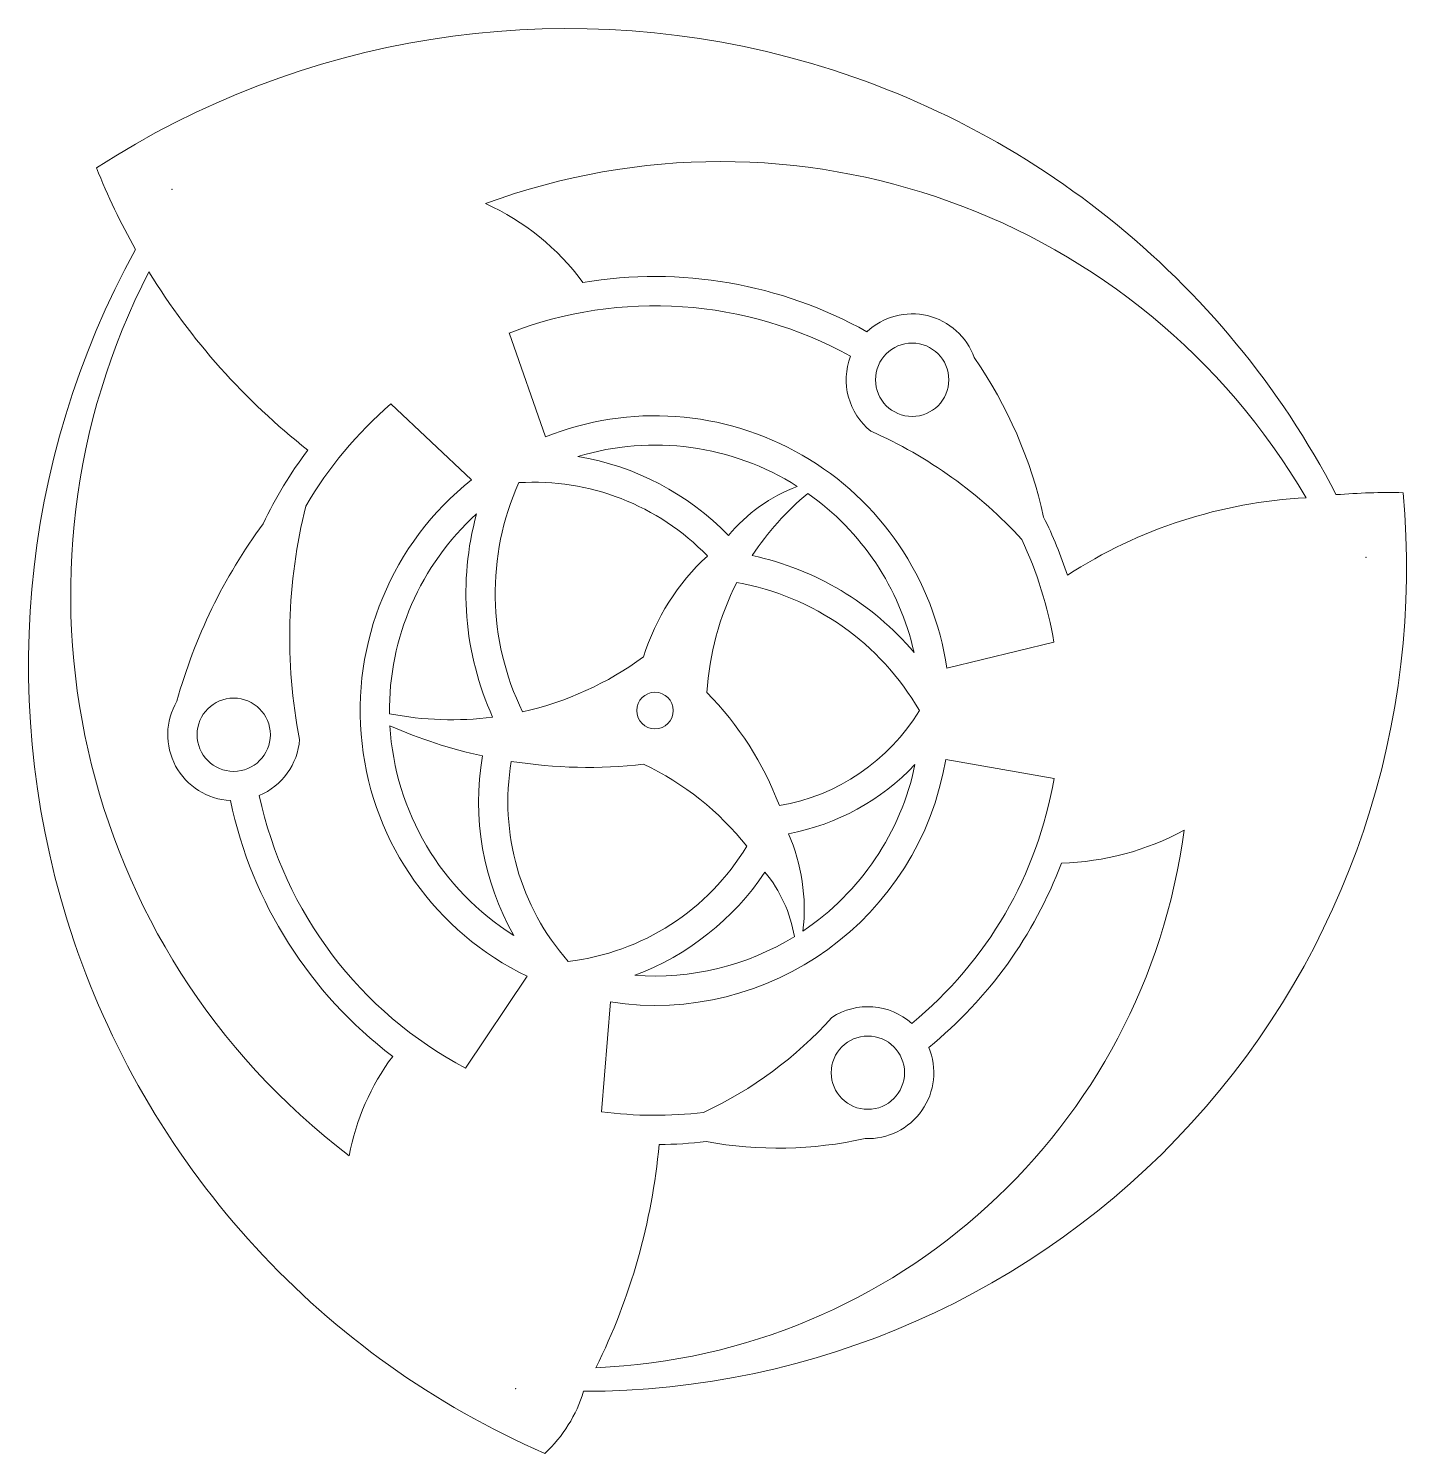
# Model space of a CAD drawing. Header units: millimetres. Extents: x 171.9 to 254.3, y 160 to 245.2.
import ezdxf

# ---------------------------------------------------------------- set-up
doc = ezdxf.new("R2010")
doc.units = ezdxf.units.MM

msp = doc.modelspace()

# ---------------------------------------------------------------- linework, layer by layer
at = {"color": 0, "lineweight": 0}
for p, q in [((202.821, 220.758), (200.65, 226.967)), ((198.396, 218.188), (193.581, 222.732)), ((226.811, 206.933), (233.22, 208.475)), ((226.751, 201.471), (233.223, 200.332)), ((201.733, 188.507), (198.047, 183.007)), ((206.704, 186.97), (206.164, 180.408))]:
    msp.add_line(p, q, dxfattribs=at)
at = {"lineweight": 0}
msp.add_line((193.495, 204.393), (193.495, 204.393), dxfattribs=at)
for centre, radius in [((224.741, 224.17), 2.191), ((209.368, 204.393), 1.095), ((184.182, 202.948), 2.191), ((222.095, 182.743), 2.191)]:
    msp.add_circle(centre, radius, dxfattribs=at)
for centre, radius, start, end in [((204.149, 193.356), 51.815, 27.52366, 122.94208), ((213.286, 196.676), 40.536, 30.27964, 110.27964), ((213.773, 251.991), 40.724, 201.84166, 209.45831), ((193.344, 221.485), 14.469, 35.96988, 65.96988), ((223.345, 207.116), 51.432, 151.11003, 246.42962), ((216.579, 211.332), 42.142, 152.76557, 232.76557), ((213.773, 251.991), 40.724, 211.65901, 231.84166), ((209.368, 204.393), 25.951, 60.77585, 99.57011), ((209.368, 204.393), 24.198, 61.11193, 111.11776), ((224.741, 224.17), 3.943, 19.6461, 133.26119), ((224.741, 224.17), 3.943, 159.03208, 231.29008), ((206.34, 210.213), 26.881, 12.34008, 34.6461), ((209.368, 204.393), 24.198, 130.72491, 149.64539), ((209.368, 204.393), 17.626, 8.28425, 111.80635), ((211.465, 196.48), 26.881, 42.46635, 66.29008), ((209.368, 204.393), 25.951, 143.11325, 154.51065), ((209.368, 204.393), 15.874, 57.6025, 106.90045), ((202.112, 203.608), 16.191, 43.97942, 80.61036), ((209.368, 204.393), 17.626, 128.4983, 244.32906), ((216.028, 211.407), 16.213, 155.93517, 205.95007), ((202.112, 203.608), 14.438, 43.97942, 93.52659), ((205.095, 212.893), 49.201, 270.00935, 5.27617), ((221.315, 208.654), 9.769, 110.62918, 140.62918), ((229.224, 204.471), 16.779, 129.72376, 146.79948), ((209.368, 204.393), 15.874, 12.65449, 54.8753), ((253.259, 177.514), 39.912, 88.81039, 94.54029), ((220.086, 208.794), 32.554, 166.08575, 190.85597), ((249.798, 188.179), 28.976, 92.98006, 122.98006), ((212.155, 196.257), 32.554, 143.62925, 164.51476), ((209.368, 204.393), 15.874, 132.23418, 180.69401), ((216.028, 211.407), 17.965, 164.70559, 204.35439), ((209.368, 204.393), 25.951, 18.16913, 26.46398), ((209.368, 204.393), 24.198, 9.71005, 25.02415), ((221.838, 203.504), 13.776, 132.6676, 162.6676), ((211.484, 196.501), 17.552, 40.37342, 77.83005), ((229.224, 204.471), 16.779, 153.12715, 176.60764), ((211.484, 196.501), 15.8, 29.9684, 79.89112), ((197.206, 223.232), 19.389, 282.64226, 306.3131), ((198.67, 191.846), 19.392, 20.73657, 44.61023), ((184.182, 202.948), 3.943, 149.51476, 267.09901), ((197.206, 223.232), 19.389, 258.96779, 277.27425), ((214.78, 210.695), 12.153, 279.59359, 328.76801), ((209.368, 204.393), 15.874, 183.30968, 237.87703), ((205.393, 230.63), 29.635, 246.38283, 257.64652), ((184.182, 202.948), 3.943, 292.79571, 355.85597), ((215.012, 198.939), 16.193, 170.25136, 209.5632), ((215.012, 198.939), 14.44, 170.36183, 221.3865), ((205.393, 230.63), 29.635, 261.03588, 276.38283), ((209.368, 204.393), 17.626, 261.3064, 350.45747), ((201.372, 185.642), 17.173, 38.27714, 64.78368), ((214.78, 210.695), 13.905, 280.67492, 316.76718), ((209.368, 204.393), 15.874, 303.87118, 348.2837), ((209.368, 204.393), 24.198, 309.37194, 350.33729), ((209.368, 204.393), 25.951, 191.97401, 232.82063), ((209.368, 204.393), 24.198, 192.12086, 242.1042), ((204.272, 202.126), 37.055, 272.42382, 352.42382), ((206.932, 192.518), 11.358, 353.40345, 23.40345), ((233.204, 211.648), 16.382, 271.60475, 298.42713), ((202.484, 203.733), 14.44, 276.73768, 328.92982), ((209.368, 204.393), 25.951, 309.1056, 339.42069), ((202.484, 203.733), 16.193, 290.50712, 326.21985), ((209.642, 189.528), 8.171, 9.54304, 39.54304), ((209.368, 204.393), 15.874, 265.62312, 301.75041), ((222.095, 182.743), 3.943, 48.30215, 123.0659), ((202.224, 201.966), 23.82, 294.95987, 318.0659), ((222.095, 182.743), 3.943, 267.59683, 22.56534), ((205.186, 175.13), 14.352, 143.25156, 169.36201), ((209.368, 204.393), 24.198, 262.38992, 276.90051), ((171.735, 181.971), 38.047, 333.68425, 354.68017), ((209.368, 204.393), 25.951, 270.55142, 276.76168), ((216.735, 202.05), 23.82, 259.57185, 282.59683), ((197.005, 166.17), 8.468, 312.98262, 342.98262)]:
    msp.add_arc(centre, radius, start, end, dxfattribs=at)
for p in [(180.492, 235.555), (251.866, 213.554), (201.043, 163.859)]:
    msp.add_point(p, dxfattribs=at)

doc.saveas('drawing.dxf')
